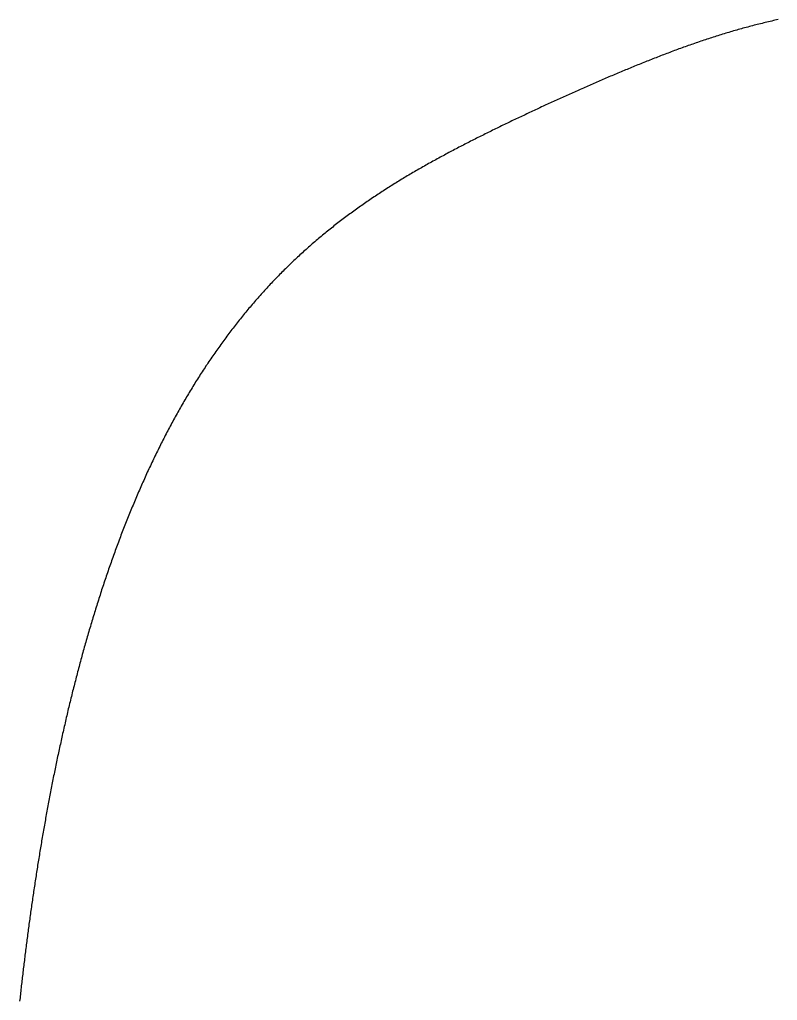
# Model space of a CAD drawing. Header units: metres. Extents: x -19.4 to 17.8, y -17.8 to 29.1.
# Drawn here: x -19.1 to -10.16, y 17.4 to 28.98 of the extents above; entities that cross this region are included whole.
import ezdxf

# ---------------------------------------------------------------- set-up
doc = ezdxf.new("R2010")
doc.units = ezdxf.units.M

msp = doc.modelspace()

# ---------------------------------------------------------------- linework, layer by layer
for p, q in [((-10.323, 28.942), (-10.342, 28.937)), ((-10.305, 28.947), (-10.323, 28.942)), ((-10.286, 28.951), (-10.305, 28.947)), ((-10.267, 28.956), (-10.286, 28.951)), ((-10.248, 28.96), (-10.267, 28.956)), ((-10.229, 28.964), (-10.248, 28.96)), ((-10.21, 28.969), (-10.229, 28.964)), ((-10.191, 28.973), (-10.21, 28.969)), ((-10.172, 28.977), (-10.191, 28.973)), ((-10.153, 28.981), (-10.172, 28.977)), ((-10.735, 28.831), (-10.754, 28.825)), ((-10.717, 28.836), (-10.735, 28.831)), ((-10.698, 28.842), (-10.717, 28.836)), ((-10.679, 28.847), (-10.698, 28.842)), ((-10.661, 28.853), (-10.679, 28.847)), ((-10.642, 28.858), (-10.661, 28.853)), ((-10.624, 28.863), (-10.642, 28.858)), ((-10.605, 28.868), (-10.624, 28.863)), ((-10.586, 28.874), (-10.605, 28.868)), ((-10.568, 28.879), (-10.586, 28.874)), ((-10.549, 28.884), (-10.568, 28.879)), ((-10.53, 28.889), (-10.549, 28.884)), ((-10.511, 28.894), (-10.53, 28.889)), ((-10.493, 28.899), (-10.511, 28.894)), ((-10.474, 28.904), (-10.493, 28.899)), ((-10.455, 28.909), (-10.474, 28.904)), ((-10.436, 28.914), (-10.455, 28.909)), ((-10.418, 28.919), (-10.436, 28.914)), ((-10.399, 28.923), (-10.418, 28.919)), ((-10.38, 28.928), (-10.399, 28.923)), ((-10.361, 28.933), (-10.38, 28.928)), ((-10.342, 28.937), (-10.361, 28.933)), ((-11.104, 28.712), (-11.122, 28.706)), ((-11.086, 28.719), (-11.104, 28.712)), ((-11.067, 28.725), (-11.086, 28.719)), ((-11.049, 28.731), (-11.067, 28.725)), ((-11.031, 28.737), (-11.049, 28.731)), ((-11.012, 28.743), (-11.031, 28.737)), ((-10.994, 28.749), (-11.012, 28.743)), ((-10.976, 28.755), (-10.994, 28.749)), ((-10.957, 28.761), (-10.976, 28.755)), ((-10.939, 28.767), (-10.957, 28.761)), ((-10.92, 28.773), (-10.939, 28.767)), ((-10.902, 28.779), (-10.92, 28.773)), ((-10.883, 28.785), (-10.902, 28.779)), ((-10.865, 28.791), (-10.883, 28.785)), ((-10.846, 28.797), (-10.865, 28.791)), ((-10.828, 28.803), (-10.846, 28.797)), ((-10.809, 28.808), (-10.828, 28.803)), ((-10.791, 28.814), (-10.809, 28.808)), ((-10.772, 28.82), (-10.791, 28.814)), ((-10.754, 28.825), (-10.772, 28.82)), ((-11.432, 28.594), (-11.45, 28.587)), ((-11.414, 28.601), (-11.432, 28.594)), ((-11.396, 28.608), (-11.414, 28.601)), ((-11.377, 28.615), (-11.396, 28.608)), ((-11.359, 28.621), (-11.377, 28.615)), ((-11.341, 28.628), (-11.359, 28.621)), ((-11.323, 28.635), (-11.341, 28.628)), ((-11.305, 28.641), (-11.323, 28.635)), ((-11.287, 28.648), (-11.305, 28.641)), ((-11.268, 28.655), (-11.287, 28.648)), ((-11.25, 28.661), (-11.268, 28.655)), ((-11.232, 28.668), (-11.25, 28.661)), ((-11.214, 28.674), (-11.232, 28.668)), ((-11.195, 28.681), (-11.214, 28.674)), ((-11.177, 28.687), (-11.195, 28.681)), ((-11.159, 28.693), (-11.177, 28.687)), ((-11.141, 28.7), (-11.159, 28.693)), ((-11.122, 28.706), (-11.141, 28.7)), ((-11.72, 28.482), (-11.738, 28.475)), ((-11.702, 28.489), (-11.72, 28.482)), ((-11.684, 28.496), (-11.702, 28.489)), ((-11.666, 28.504), (-11.684, 28.496)), ((-11.648, 28.511), (-11.666, 28.504)), ((-11.63, 28.518), (-11.648, 28.511)), ((-11.612, 28.525), (-11.63, 28.518)), ((-11.594, 28.532), (-11.612, 28.525)), ((-11.576, 28.539), (-11.594, 28.532)), ((-11.558, 28.546), (-11.576, 28.539)), ((-11.54, 28.553), (-11.558, 28.546)), ((-11.522, 28.56), (-11.54, 28.553)), ((-11.504, 28.567), (-11.522, 28.56)), ((-11.486, 28.574), (-11.504, 28.567)), ((-11.468, 28.581), (-11.486, 28.574)), ((-11.45, 28.587), (-11.468, 28.581)), ((-12.007, 28.365), (-12.025, 28.357)), ((-11.989, 28.372), (-12.007, 28.365)), ((-11.971, 28.38), (-11.989, 28.372)), ((-11.953, 28.387), (-11.971, 28.38)), ((-11.935, 28.394), (-11.953, 28.387)), ((-11.918, 28.402), (-11.935, 28.394)), ((-11.9, 28.409), (-11.918, 28.402)), ((-11.882, 28.417), (-11.9, 28.409)), ((-11.864, 28.424), (-11.882, 28.417)), ((-11.846, 28.431), (-11.864, 28.424)), ((-11.828, 28.439), (-11.846, 28.431)), ((-11.81, 28.446), (-11.828, 28.439)), ((-11.792, 28.453), (-11.81, 28.446)), ((-11.774, 28.46), (-11.792, 28.453)), ((-11.756, 28.468), (-11.774, 28.46)), ((-11.738, 28.475), (-11.756, 28.468)), ((-12.274, 28.251), (-12.292, 28.243)), ((-12.256, 28.258), (-12.274, 28.251)), ((-12.238, 28.266), (-12.256, 28.258)), ((-12.221, 28.274), (-12.238, 28.266)), ((-12.203, 28.281), (-12.221, 28.274)), ((-12.185, 28.289), (-12.203, 28.281)), ((-12.167, 28.297), (-12.185, 28.289)), ((-12.15, 28.304), (-12.167, 28.297)), ((-12.132, 28.312), (-12.15, 28.304)), ((-12.114, 28.319), (-12.132, 28.312)), ((-12.096, 28.327), (-12.114, 28.319)), ((-12.078, 28.335), (-12.096, 28.327)), ((-12.06, 28.342), (-12.078, 28.335)), ((-12.043, 28.35), (-12.06, 28.342)), ((-12.025, 28.357), (-12.043, 28.35)), ((-12.54, 28.134), (-12.557, 28.126)), ((-12.522, 28.142), (-12.54, 28.134)), ((-12.504, 28.15), (-12.522, 28.142)), ((-12.487, 28.157), (-12.504, 28.15)), ((-12.469, 28.165), (-12.487, 28.157)), ((-12.451, 28.173), (-12.469, 28.165)), ((-12.434, 28.181), (-12.451, 28.173)), ((-12.416, 28.189), (-12.434, 28.181)), ((-12.398, 28.196), (-12.416, 28.189)), ((-12.38, 28.204), (-12.398, 28.196)), ((-12.363, 28.212), (-12.38, 28.204)), ((-12.345, 28.22), (-12.363, 28.212)), ((-12.327, 28.228), (-12.345, 28.22)), ((-12.309, 28.235), (-12.327, 28.228)), ((-12.292, 28.243), (-12.309, 28.235)), ((-12.787, 28.022), (-12.804, 28.014)), ((-12.769, 28.03), (-12.787, 28.022)), ((-12.752, 28.038), (-12.769, 28.03)), ((-12.734, 28.046), (-12.752, 28.038)), ((-12.716, 28.054), (-12.734, 28.046)), ((-12.699, 28.062), (-12.716, 28.054)), ((-12.681, 28.07), (-12.699, 28.062)), ((-12.663, 28.078), (-12.681, 28.07)), ((-12.646, 28.086), (-12.663, 28.078)), ((-12.628, 28.094), (-12.646, 28.086)), ((-12.61, 28.102), (-12.628, 28.094)), ((-12.593, 28.11), (-12.61, 28.102)), ((-12.575, 28.118), (-12.593, 28.11)), ((-12.557, 28.126), (-12.575, 28.118)), ((-13.05, 27.901), (-13.068, 27.892)), ((-13.033, 27.909), (-13.05, 27.901)), ((-13.015, 27.917), (-13.033, 27.909)), ((-12.998, 27.925), (-13.015, 27.917)), ((-12.98, 27.933), (-12.998, 27.925)), ((-12.963, 27.941), (-12.98, 27.933)), ((-12.945, 27.95), (-12.963, 27.941)), ((-12.927, 27.958), (-12.945, 27.95)), ((-12.91, 27.966), (-12.927, 27.958)), ((-12.892, 27.974), (-12.91, 27.966)), ((-12.875, 27.982), (-12.892, 27.974)), ((-12.857, 27.99), (-12.875, 27.982)), ((-12.84, 27.998), (-12.857, 27.99)), ((-12.822, 28.006), (-12.84, 27.998)), ((-12.804, 28.014), (-12.822, 28.006)), ((-13.295, 27.785), (-13.313, 27.776)), ((-13.278, 27.793), (-13.295, 27.785)), ((-13.26, 27.801), (-13.278, 27.793)), ((-13.243, 27.81), (-13.26, 27.801)), ((-13.225, 27.818), (-13.243, 27.81)), ((-13.208, 27.826), (-13.225, 27.818)), ((-13.19, 27.835), (-13.208, 27.826)), ((-13.173, 27.843), (-13.19, 27.835)), ((-13.155, 27.851), (-13.173, 27.843)), ((-13.138, 27.859), (-13.155, 27.851)), ((-13.12, 27.868), (-13.138, 27.859)), ((-13.103, 27.876), (-13.12, 27.868)), ((-13.085, 27.884), (-13.103, 27.876)), ((-13.068, 27.892), (-13.085, 27.884)), ((-13.522, 27.675), (-13.539, 27.666)), ((-13.504, 27.683), (-13.522, 27.675)), ((-13.487, 27.692), (-13.504, 27.683)), ((-13.469, 27.7), (-13.487, 27.692)), ((-13.452, 27.709), (-13.469, 27.7)), ((-13.435, 27.717), (-13.452, 27.709)), ((-13.417, 27.726), (-13.435, 27.717)), ((-13.4, 27.734), (-13.417, 27.726)), ((-13.382, 27.743), (-13.4, 27.734)), ((-13.365, 27.751), (-13.382, 27.743)), ((-13.348, 27.76), (-13.365, 27.751)), ((-13.33, 27.768), (-13.348, 27.76)), ((-13.313, 27.776), (-13.33, 27.768)), ((-13.764, 27.554), (-13.781, 27.545)), ((-13.747, 27.562), (-13.764, 27.554)), ((-13.729, 27.571), (-13.747, 27.562)), ((-13.712, 27.58), (-13.729, 27.571)), ((-13.695, 27.589), (-13.712, 27.58)), ((-13.678, 27.597), (-13.695, 27.589)), ((-13.66, 27.606), (-13.678, 27.597)), ((-13.643, 27.615), (-13.66, 27.606)), ((-13.626, 27.623), (-13.643, 27.615)), ((-13.608, 27.632), (-13.626, 27.623)), ((-13.591, 27.641), (-13.608, 27.632)), ((-13.574, 27.649), (-13.591, 27.641)), ((-13.556, 27.658), (-13.574, 27.649)), ((-13.539, 27.666), (-13.556, 27.658)), ((-13.987, 27.438), (-14.005, 27.429)), ((-13.97, 27.447), (-13.987, 27.438)), ((-13.953, 27.456), (-13.97, 27.447)), ((-13.936, 27.465), (-13.953, 27.456)), ((-13.919, 27.474), (-13.936, 27.465)), ((-13.902, 27.483), (-13.919, 27.474)), ((-13.884, 27.492), (-13.902, 27.483)), ((-13.867, 27.501), (-13.884, 27.492)), ((-13.85, 27.51), (-13.867, 27.501)), ((-13.833, 27.518), (-13.85, 27.51)), ((-13.816, 27.527), (-13.833, 27.518)), ((-13.798, 27.536), (-13.816, 27.527)), ((-13.781, 27.545), (-13.798, 27.536)), ((-14.192, 27.328), (-14.209, 27.319)), ((-14.175, 27.337), (-14.192, 27.328)), ((-14.158, 27.346), (-14.175, 27.337)), ((-14.141, 27.356), (-14.158, 27.346)), ((-14.124, 27.365), (-14.141, 27.356)), ((-14.107, 27.374), (-14.124, 27.365)), ((-14.09, 27.383), (-14.107, 27.374)), ((-14.073, 27.393), (-14.09, 27.383)), ((-14.056, 27.402), (-14.073, 27.393)), ((-14.039, 27.411), (-14.056, 27.402)), ((-14.022, 27.42), (-14.039, 27.411)), ((-14.005, 27.429), (-14.022, 27.42)), ((-14.394, 27.214), (-14.411, 27.204)), ((-14.378, 27.224), (-14.394, 27.214)), ((-14.361, 27.233), (-14.378, 27.224)), ((-14.344, 27.243), (-14.361, 27.233)), ((-14.327, 27.252), (-14.344, 27.243)), ((-14.31, 27.262), (-14.327, 27.252)), ((-14.293, 27.271), (-14.31, 27.262)), ((-14.277, 27.281), (-14.293, 27.271)), ((-14.26, 27.29), (-14.277, 27.281)), ((-14.243, 27.3), (-14.26, 27.29)), ((-14.226, 27.309), (-14.243, 27.3)), ((-14.209, 27.319), (-14.226, 27.309)), ((-14.594, 27.096), (-14.611, 27.086)), ((-14.578, 27.106), (-14.594, 27.096)), ((-14.561, 27.116), (-14.578, 27.106)), ((-14.545, 27.126), (-14.561, 27.116)), ((-14.528, 27.136), (-14.545, 27.126)), ((-14.511, 27.146), (-14.528, 27.136)), ((-14.495, 27.155), (-14.511, 27.146)), ((-14.478, 27.165), (-14.495, 27.155)), ((-14.461, 27.175), (-14.478, 27.165)), ((-14.445, 27.185), (-14.461, 27.175)), ((-14.428, 27.195), (-14.445, 27.185)), ((-14.411, 27.204), (-14.428, 27.195)), ((-14.775, 26.983), (-14.792, 26.973)), ((-14.759, 26.994), (-14.775, 26.983)), ((-14.742, 27.004), (-14.759, 26.994)), ((-14.726, 27.014), (-14.742, 27.004)), ((-14.71, 27.025), (-14.726, 27.014)), ((-14.693, 27.035), (-14.71, 27.025)), ((-14.677, 27.045), (-14.693, 27.035)), ((-14.66, 27.055), (-14.677, 27.045)), ((-14.644, 27.065), (-14.66, 27.055)), ((-14.627, 27.076), (-14.644, 27.065)), ((-14.611, 27.086), (-14.627, 27.076)), ((-14.953, 26.866), (-14.969, 26.855)), ((-14.937, 26.877), (-14.953, 26.866)), ((-14.921, 26.888), (-14.937, 26.877)), ((-14.905, 26.898), (-14.921, 26.888)), ((-14.889, 26.909), (-14.905, 26.898)), ((-14.873, 26.92), (-14.889, 26.909)), ((-14.857, 26.93), (-14.873, 26.92)), ((-14.84, 26.941), (-14.857, 26.93)), ((-14.824, 26.952), (-14.84, 26.941)), ((-14.808, 26.962), (-14.824, 26.952)), ((-14.792, 26.973), (-14.808, 26.962)), ((-15.129, 26.744), (-15.144, 26.733)), ((-15.113, 26.755), (-15.129, 26.744)), ((-15.097, 26.767), (-15.113, 26.755)), ((-15.081, 26.778), (-15.097, 26.767)), ((-15.065, 26.789), (-15.081, 26.778)), ((-15.049, 26.8), (-15.065, 26.789)), ((-15.033, 26.811), (-15.049, 26.8)), ((-15.017, 26.822), (-15.033, 26.811)), ((-15.001, 26.833), (-15.017, 26.822)), ((-14.985, 26.844), (-15.001, 26.833)), ((-14.969, 26.855), (-14.985, 26.844)), ((-15.285, 26.629), (-15.301, 26.617)), ((-15.27, 26.641), (-15.285, 26.629)), ((-15.254, 26.652), (-15.27, 26.641)), ((-15.238, 26.664), (-15.254, 26.652)), ((-15.223, 26.675), (-15.238, 26.664)), ((-15.207, 26.687), (-15.223, 26.675)), ((-15.191, 26.698), (-15.207, 26.687)), ((-15.176, 26.71), (-15.191, 26.698)), ((-15.16, 26.721), (-15.176, 26.71)), ((-15.144, 26.733), (-15.16, 26.721)), ((-15.423, 26.521), (-15.439, 26.509)), ((-15.408, 26.533), (-15.423, 26.521)), ((-15.393, 26.546), (-15.408, 26.533)), ((-15.378, 26.558), (-15.393, 26.546)), ((-15.362, 26.57), (-15.378, 26.558)), ((-15.347, 26.581), (-15.362, 26.57)), ((-15.331, 26.593), (-15.347, 26.581)), ((-15.316, 26.605), (-15.331, 26.593)), ((-15.301, 26.617), (-15.316, 26.605)), ((-15.574, 26.398), (-15.589, 26.385)), ((-15.559, 26.41), (-15.574, 26.398)), ((-15.544, 26.423), (-15.559, 26.41)), ((-15.529, 26.435), (-15.544, 26.423)), ((-15.514, 26.448), (-15.529, 26.435)), ((-15.499, 26.46), (-15.514, 26.448)), ((-15.484, 26.472), (-15.499, 26.46)), ((-15.469, 26.485), (-15.484, 26.472)), ((-15.454, 26.497), (-15.469, 26.485)), ((-15.439, 26.509), (-15.454, 26.497)), ((-15.707, 26.282), (-15.722, 26.269)), ((-15.693, 26.295), (-15.707, 26.282)), ((-15.678, 26.308), (-15.693, 26.295)), ((-15.663, 26.321), (-15.678, 26.308)), ((-15.649, 26.334), (-15.663, 26.321)), ((-15.634, 26.347), (-15.649, 26.334)), ((-15.619, 26.36), (-15.634, 26.347)), ((-15.604, 26.372), (-15.619, 26.36)), ((-15.589, 26.385), (-15.604, 26.372)), ((-15.838, 26.163), (-15.852, 26.15)), ((-15.823, 26.177), (-15.838, 26.163)), ((-15.809, 26.19), (-15.823, 26.177)), ((-15.795, 26.204), (-15.809, 26.19)), ((-15.78, 26.217), (-15.795, 26.204)), ((-15.766, 26.23), (-15.78, 26.217)), ((-15.751, 26.243), (-15.766, 26.23)), ((-15.737, 26.256), (-15.751, 26.243)), ((-15.722, 26.269), (-15.737, 26.256)), ((-15.951, 26.054), (-15.965, 26.041)), ((-15.937, 26.068), (-15.951, 26.054)), ((-15.923, 26.082), (-15.937, 26.068)), ((-15.909, 26.096), (-15.923, 26.082)), ((-15.895, 26.109), (-15.909, 26.096)), ((-15.881, 26.123), (-15.895, 26.109)), ((-15.866, 26.136), (-15.881, 26.123)), ((-15.852, 26.15), (-15.866, 26.136)), ((-16.063, 25.943), (-16.076, 25.928)), ((-16.049, 25.957), (-16.063, 25.943)), ((-16.035, 25.971), (-16.049, 25.957)), ((-16.021, 25.985), (-16.035, 25.971)), ((-16.007, 25.999), (-16.021, 25.985)), ((-15.993, 26.013), (-16.007, 25.999)), ((-15.979, 26.027), (-15.993, 26.013)), ((-15.965, 26.041), (-15.979, 26.027)), ((-16.172, 25.828), (-16.185, 25.813)), ((-16.158, 25.842), (-16.172, 25.828)), ((-16.145, 25.857), (-16.158, 25.842)), ((-16.131, 25.871), (-16.145, 25.857)), ((-16.117, 25.885), (-16.131, 25.871)), ((-16.104, 25.9), (-16.117, 25.885)), ((-16.09, 25.914), (-16.104, 25.9)), ((-16.076, 25.928), (-16.09, 25.914)), ((-16.278, 25.71), (-16.292, 25.695)), ((-16.265, 25.725), (-16.278, 25.71)), ((-16.252, 25.74), (-16.265, 25.725)), ((-16.239, 25.754), (-16.252, 25.74)), ((-16.225, 25.769), (-16.239, 25.754)), ((-16.212, 25.784), (-16.225, 25.769)), ((-16.199, 25.798), (-16.212, 25.784)), ((-16.185, 25.813), (-16.199, 25.798)), ((-16.383, 25.589), (-16.396, 25.574)), ((-16.37, 25.604), (-16.383, 25.589)), ((-16.357, 25.62), (-16.37, 25.604)), ((-16.344, 25.635), (-16.357, 25.62)), ((-16.331, 25.65), (-16.344, 25.635)), ((-16.318, 25.665), (-16.331, 25.65)), ((-16.305, 25.68), (-16.318, 25.665)), ((-16.292, 25.695), (-16.305, 25.68)), ((-16.472, 25.481), (-16.485, 25.466)), ((-16.459, 25.497), (-16.472, 25.481)), ((-16.447, 25.512), (-16.459, 25.497)), ((-16.434, 25.528), (-16.447, 25.512)), ((-16.421, 25.543), (-16.434, 25.528)), ((-16.408, 25.559), (-16.421, 25.543)), ((-16.396, 25.574), (-16.408, 25.559)), ((-16.572, 25.355), (-16.584, 25.339)), ((-16.56, 25.371), (-16.572, 25.355)), ((-16.547, 25.387), (-16.56, 25.371)), ((-16.535, 25.403), (-16.547, 25.387)), ((-16.522, 25.419), (-16.535, 25.403)), ((-16.51, 25.434), (-16.522, 25.419)), ((-16.497, 25.45), (-16.51, 25.434)), ((-16.485, 25.466), (-16.497, 25.45)), ((-16.657, 25.243), (-16.669, 25.227)), ((-16.645, 25.259), (-16.657, 25.243)), ((-16.633, 25.275), (-16.645, 25.259)), ((-16.621, 25.291), (-16.633, 25.275)), ((-16.609, 25.307), (-16.621, 25.291)), ((-16.597, 25.323), (-16.609, 25.307)), ((-16.584, 25.339), (-16.597, 25.323)), ((-16.741, 25.128), (-16.753, 25.112)), ((-16.729, 25.145), (-16.741, 25.128)), ((-16.717, 25.161), (-16.729, 25.145)), ((-16.705, 25.178), (-16.717, 25.161)), ((-16.693, 25.194), (-16.705, 25.178)), ((-16.681, 25.21), (-16.693, 25.194)), ((-16.669, 25.227), (-16.681, 25.21)), ((-16.823, 25.012), (-16.834, 24.995)), ((-16.811, 25.029), (-16.823, 25.012)), ((-16.8, 25.045), (-16.811, 25.029)), ((-16.788, 25.062), (-16.8, 25.045)), ((-16.776, 25.079), (-16.788, 25.062)), ((-16.765, 25.095), (-16.776, 25.079)), ((-16.753, 25.112), (-16.765, 25.095)), ((-16.903, 24.894), (-16.914, 24.876)), ((-16.891, 24.911), (-16.903, 24.894)), ((-16.88, 24.928), (-16.891, 24.911)), ((-16.869, 24.944), (-16.88, 24.928)), ((-16.857, 24.961), (-16.869, 24.944)), ((-16.846, 24.978), (-16.857, 24.961)), ((-16.834, 24.995), (-16.846, 24.978)), ((-16.97, 24.791), (-16.981, 24.773)), ((-16.959, 24.808), (-16.97, 24.791)), ((-16.947, 24.825), (-16.959, 24.808)), ((-16.936, 24.842), (-16.947, 24.825)), ((-16.925, 24.859), (-16.936, 24.842)), ((-16.914, 24.876), (-16.925, 24.859)), ((-17.046, 24.669), (-17.057, 24.651)), ((-17.035, 24.686), (-17.046, 24.669)), ((-17.025, 24.704), (-17.035, 24.686)), ((-17.014, 24.721), (-17.025, 24.704)), ((-17.003, 24.739), (-17.014, 24.721)), ((-16.992, 24.756), (-17.003, 24.739)), ((-16.981, 24.773), (-16.992, 24.756)), ((-17.121, 24.545), (-17.131, 24.528)), ((-17.11, 24.563), (-17.121, 24.545)), ((-17.1, 24.581), (-17.11, 24.563)), ((-17.089, 24.599), (-17.1, 24.581)), ((-17.078, 24.616), (-17.089, 24.599)), ((-17.068, 24.634), (-17.078, 24.616)), ((-17.057, 24.651), (-17.068, 24.634)), ((-17.183, 24.438), (-17.194, 24.42)), ((-17.173, 24.456), (-17.183, 24.438)), ((-17.163, 24.474), (-17.173, 24.456)), ((-17.152, 24.492), (-17.163, 24.474)), ((-17.142, 24.51), (-17.152, 24.492)), ((-17.131, 24.528), (-17.142, 24.51)), ((-17.255, 24.312), (-17.265, 24.294)), ((-17.245, 24.33), (-17.255, 24.312)), ((-17.235, 24.348), (-17.245, 24.33)), ((-17.225, 24.366), (-17.235, 24.348)), ((-17.214, 24.384), (-17.225, 24.366)), ((-17.204, 24.402), (-17.214, 24.384)), ((-17.194, 24.42), (-17.204, 24.402)), ((-17.315, 24.202), (-17.324, 24.184)), ((-17.305, 24.221), (-17.315, 24.202)), ((-17.295, 24.239), (-17.305, 24.221)), ((-17.285, 24.257), (-17.295, 24.239)), ((-17.275, 24.275), (-17.285, 24.257)), ((-17.265, 24.294), (-17.275, 24.275)), ((-17.373, 24.091), (-17.383, 24.073)), ((-17.363, 24.11), (-17.373, 24.091)), ((-17.354, 24.129), (-17.363, 24.11)), ((-17.344, 24.147), (-17.354, 24.129)), ((-17.334, 24.165), (-17.344, 24.147)), ((-17.324, 24.184), (-17.334, 24.165)), ((-17.43, 23.98), (-17.44, 23.961)), ((-17.421, 23.998), (-17.43, 23.98)), ((-17.411, 24.017), (-17.421, 23.998)), ((-17.402, 24.036), (-17.411, 24.017)), ((-17.392, 24.054), (-17.402, 24.036)), ((-17.383, 24.073), (-17.392, 24.054)), ((-17.496, 23.848), (-17.505, 23.829)), ((-17.486, 23.867), (-17.496, 23.848)), ((-17.477, 23.886), (-17.486, 23.867)), ((-17.468, 23.905), (-17.477, 23.886)), ((-17.458, 23.923), (-17.468, 23.905)), ((-17.449, 23.942), (-17.458, 23.923)), ((-17.44, 23.961), (-17.449, 23.942)), ((-17.55, 23.734), (-17.559, 23.715)), ((-17.541, 23.753), (-17.55, 23.734)), ((-17.532, 23.772), (-17.541, 23.753)), ((-17.523, 23.791), (-17.532, 23.772)), ((-17.514, 23.81), (-17.523, 23.791)), ((-17.505, 23.829), (-17.514, 23.81)), ((-17.603, 23.62), (-17.612, 23.6)), ((-17.595, 23.639), (-17.603, 23.62)), ((-17.586, 23.658), (-17.595, 23.639)), ((-17.577, 23.677), (-17.586, 23.658)), ((-17.568, 23.696), (-17.577, 23.677)), ((-17.559, 23.715), (-17.568, 23.696)), ((-17.655, 23.504), (-17.664, 23.485)), ((-17.647, 23.523), (-17.655, 23.504)), ((-17.638, 23.543), (-17.647, 23.523)), ((-17.63, 23.562), (-17.638, 23.543)), ((-17.621, 23.581), (-17.63, 23.562)), ((-17.612, 23.6), (-17.621, 23.581)), ((-17.706, 23.388), (-17.715, 23.368)), ((-17.698, 23.407), (-17.706, 23.388)), ((-17.689, 23.426), (-17.698, 23.407)), ((-17.681, 23.446), (-17.689, 23.426)), ((-17.672, 23.465), (-17.681, 23.446)), ((-17.664, 23.485), (-17.672, 23.465)), ((-17.756, 23.27), (-17.764, 23.251)), ((-17.748, 23.29), (-17.756, 23.27)), ((-17.74, 23.309), (-17.748, 23.29)), ((-17.731, 23.329), (-17.74, 23.309)), ((-17.723, 23.349), (-17.731, 23.329)), ((-17.715, 23.368), (-17.723, 23.349)), ((-17.797, 23.172), (-17.805, 23.152)), ((-17.788, 23.192), (-17.797, 23.172)), ((-17.78, 23.211), (-17.788, 23.192)), ((-17.772, 23.231), (-17.78, 23.211)), ((-17.764, 23.251), (-17.772, 23.231)), ((-17.844, 23.054), (-17.852, 23.034)), ((-17.836, 23.073), (-17.844, 23.054)), ((-17.828, 23.093), (-17.836, 23.073)), ((-17.82, 23.113), (-17.828, 23.093)), ((-17.813, 23.133), (-17.82, 23.113)), ((-17.805, 23.152), (-17.813, 23.133)), ((-17.891, 22.935), (-17.898, 22.915)), ((-17.883, 22.954), (-17.891, 22.935)), ((-17.875, 22.974), (-17.883, 22.954)), ((-17.868, 22.994), (-17.875, 22.974)), ((-17.86, 23.014), (-17.868, 22.994)), ((-17.852, 23.034), (-17.86, 23.014)), ((-17.936, 22.815), (-17.943, 22.795)), ((-17.928, 22.835), (-17.936, 22.815)), ((-17.921, 22.855), (-17.928, 22.835)), ((-17.913, 22.875), (-17.921, 22.855)), ((-17.906, 22.895), (-17.913, 22.875)), ((-17.898, 22.915), (-17.906, 22.895)), ((-17.98, 22.695), (-17.988, 22.674)), ((-17.973, 22.715), (-17.98, 22.695)), ((-17.966, 22.735), (-17.973, 22.715)), ((-17.958, 22.755), (-17.966, 22.735)), ((-17.951, 22.775), (-17.958, 22.755)), ((-17.943, 22.795), (-17.951, 22.775)), ((-18.016, 22.594), (-18.023, 22.574)), ((-18.009, 22.614), (-18.016, 22.594)), ((-18.002, 22.634), (-18.009, 22.614)), ((-17.995, 22.654), (-18.002, 22.634)), ((-17.988, 22.674), (-17.995, 22.654)), ((-18.059, 22.473), (-18.066, 22.452)), ((-18.052, 22.493), (-18.059, 22.473)), ((-18.045, 22.513), (-18.052, 22.493)), ((-18.038, 22.533), (-18.045, 22.513)), ((-18.031, 22.553), (-18.038, 22.533)), ((-18.023, 22.574), (-18.031, 22.553)), ((-18.1, 22.351), (-18.107, 22.331)), ((-18.093, 22.371), (-18.1, 22.351)), ((-18.086, 22.392), (-18.093, 22.371)), ((-18.079, 22.412), (-18.086, 22.392)), ((-18.073, 22.432), (-18.079, 22.412)), ((-18.066, 22.452), (-18.073, 22.432)), ((-18.14, 22.229), (-18.147, 22.208)), ((-18.134, 22.249), (-18.14, 22.229)), ((-18.127, 22.27), (-18.134, 22.249)), ((-18.12, 22.29), (-18.127, 22.27)), ((-18.114, 22.31), (-18.12, 22.29)), ((-18.107, 22.331), (-18.114, 22.31)), ((-18.173, 22.127), (-18.18, 22.106)), ((-18.167, 22.147), (-18.173, 22.127)), ((-18.16, 22.168), (-18.167, 22.147)), ((-18.153, 22.188), (-18.16, 22.168)), ((-18.147, 22.208), (-18.153, 22.188)), ((-18.212, 22.004), (-18.218, 21.983)), ((-18.205, 22.024), (-18.212, 22.004)), ((-18.199, 22.045), (-18.205, 22.024)), ((-18.192, 22.065), (-18.199, 22.045)), ((-18.186, 22.086), (-18.192, 22.065)), ((-18.18, 22.106), (-18.186, 22.086)), ((-18.249, 21.881), (-18.255, 21.86)), ((-18.243, 21.901), (-18.249, 21.881)), ((-18.237, 21.922), (-18.243, 21.901)), ((-18.23, 21.942), (-18.237, 21.922)), ((-18.224, 21.963), (-18.23, 21.942)), ((-18.218, 21.983), (-18.224, 21.963)), ((-18.28, 21.778), (-18.286, 21.757)), ((-18.274, 21.798), (-18.28, 21.778)), ((-18.267, 21.819), (-18.274, 21.798)), ((-18.261, 21.84), (-18.267, 21.819)), ((-18.255, 21.86), (-18.261, 21.84)), ((-18.315, 21.654), (-18.321, 21.633)), ((-18.309, 21.675), (-18.315, 21.654)), ((-18.304, 21.695), (-18.309, 21.675)), ((-18.298, 21.716), (-18.304, 21.695)), ((-18.292, 21.737), (-18.298, 21.716)), ((-18.286, 21.757), (-18.292, 21.737)), ((-18.344, 21.551), (-18.35, 21.53)), ((-18.339, 21.572), (-18.344, 21.551)), ((-18.333, 21.592), (-18.339, 21.572)), ((-18.327, 21.613), (-18.333, 21.592)), ((-18.321, 21.633), (-18.327, 21.613)), ((-18.379, 21.427), (-18.384, 21.406)), ((-18.373, 21.447), (-18.379, 21.427)), ((-18.367, 21.468), (-18.373, 21.447)), ((-18.362, 21.489), (-18.367, 21.468)), ((-18.356, 21.509), (-18.362, 21.489)), ((-18.35, 21.53), (-18.356, 21.509)), ((-18.412, 21.302), (-18.417, 21.282)), ((-18.406, 21.323), (-18.412, 21.302)), ((-18.401, 21.344), (-18.406, 21.323)), ((-18.395, 21.365), (-18.401, 21.344)), ((-18.39, 21.385), (-18.395, 21.365)), ((-18.384, 21.406), (-18.39, 21.385)), ((-18.439, 21.199), (-18.444, 21.178)), ((-18.434, 21.219), (-18.439, 21.199)), ((-18.428, 21.24), (-18.434, 21.219)), ((-18.423, 21.261), (-18.428, 21.24)), ((-18.417, 21.282), (-18.423, 21.261)), ((-18.471, 21.074), (-18.476, 21.053)), ((-18.465, 21.095), (-18.471, 21.074)), ((-18.46, 21.116), (-18.465, 21.095)), ((-18.455, 21.136), (-18.46, 21.116)), ((-18.45, 21.157), (-18.455, 21.136)), ((-18.444, 21.178), (-18.45, 21.157)), ((-18.496, 20.97), (-18.501, 20.949)), ((-18.491, 20.991), (-18.496, 20.97)), ((-18.486, 21.012), (-18.491, 20.991)), ((-18.481, 21.033), (-18.486, 21.012)), ((-18.476, 21.053), (-18.481, 21.033)), ((-18.527, 20.846), (-18.531, 20.825)), ((-18.522, 20.866), (-18.527, 20.846)), ((-18.517, 20.887), (-18.522, 20.866)), ((-18.512, 20.908), (-18.517, 20.887)), ((-18.506, 20.929), (-18.512, 20.908)), ((-18.501, 20.949), (-18.506, 20.929)), ((-18.551, 20.742), (-18.556, 20.721)), ((-18.546, 20.762), (-18.551, 20.742)), ((-18.541, 20.783), (-18.546, 20.762)), ((-18.536, 20.804), (-18.541, 20.783)), ((-18.531, 20.825), (-18.536, 20.804)), ((-18.58, 20.617), (-18.584, 20.596)), ((-18.575, 20.637), (-18.58, 20.617)), ((-18.57, 20.658), (-18.575, 20.637)), ((-18.566, 20.679), (-18.57, 20.658)), ((-18.561, 20.7), (-18.566, 20.679)), ((-18.556, 20.721), (-18.561, 20.7)), ((-18.608, 20.492), (-18.612, 20.471)), ((-18.603, 20.513), (-18.608, 20.492)), ((-18.598, 20.533), (-18.603, 20.513)), ((-18.594, 20.554), (-18.598, 20.533)), ((-18.589, 20.575), (-18.594, 20.554)), ((-18.584, 20.596), (-18.589, 20.575)), ((-18.63, 20.388), (-18.635, 20.367)), ((-18.626, 20.409), (-18.63, 20.388)), ((-18.621, 20.429), (-18.626, 20.409)), ((-18.617, 20.45), (-18.621, 20.429)), ((-18.612, 20.471), (-18.617, 20.45)), ((-18.657, 20.263), (-18.661, 20.242)), ((-18.653, 20.284), (-18.657, 20.263)), ((-18.648, 20.305), (-18.653, 20.284)), ((-18.644, 20.325), (-18.648, 20.305)), ((-18.639, 20.346), (-18.644, 20.325)), ((-18.635, 20.367), (-18.639, 20.346)), ((-18.679, 20.159), (-18.683, 20.138)), ((-18.674, 20.18), (-18.679, 20.159)), ((-18.67, 20.201), (-18.674, 20.18)), ((-18.666, 20.221), (-18.67, 20.201)), ((-18.661, 20.242), (-18.666, 20.221)), ((-18.704, 20.034), (-18.708, 20.013)), ((-18.7, 20.055), (-18.704, 20.034)), ((-18.696, 20.076), (-18.7, 20.055)), ((-18.691, 20.097), (-18.696, 20.076)), ((-18.687, 20.117), (-18.691, 20.097)), ((-18.683, 20.138), (-18.687, 20.117)), ((-18.724, 19.93), (-18.729, 19.909)), ((-18.72, 19.951), (-18.724, 19.93)), ((-18.716, 19.972), (-18.72, 19.951)), ((-18.712, 19.993), (-18.716, 19.972)), ((-18.708, 20.013), (-18.712, 19.993)), ((-18.748, 19.806), (-18.752, 19.785)), ((-18.745, 19.826), (-18.748, 19.806)), ((-18.741, 19.847), (-18.745, 19.826)), ((-18.737, 19.868), (-18.741, 19.847)), ((-18.733, 19.889), (-18.737, 19.868)), ((-18.729, 19.909), (-18.733, 19.889)), ((-18.772, 19.681), (-18.776, 19.66)), ((-18.768, 19.702), (-18.772, 19.681)), ((-18.764, 19.723), (-18.768, 19.702)), ((-18.76, 19.743), (-18.764, 19.723)), ((-18.756, 19.764), (-18.76, 19.743)), ((-18.752, 19.785), (-18.756, 19.764)), ((-18.791, 19.577), (-18.795, 19.557)), ((-18.787, 19.598), (-18.791, 19.577)), ((-18.783, 19.619), (-18.787, 19.598)), ((-18.779, 19.64), (-18.783, 19.619)), ((-18.776, 19.66), (-18.779, 19.64)), ((-18.813, 19.453), (-18.817, 19.433)), ((-18.809, 19.474), (-18.813, 19.453)), ((-18.806, 19.495), (-18.809, 19.474)), ((-18.802, 19.515), (-18.806, 19.495)), ((-18.798, 19.536), (-18.802, 19.515)), ((-18.795, 19.557), (-18.798, 19.536)), ((-18.831, 19.35), (-18.834, 19.329)), ((-18.827, 19.37), (-18.831, 19.35)), ((-18.824, 19.391), (-18.827, 19.37)), ((-18.82, 19.412), (-18.824, 19.391)), ((-18.817, 19.433), (-18.82, 19.412)), ((-18.852, 19.226), (-18.855, 19.205)), ((-18.848, 19.246), (-18.852, 19.226)), ((-18.845, 19.267), (-18.848, 19.246)), ((-18.842, 19.288), (-18.845, 19.267)), ((-18.838, 19.308), (-18.842, 19.288)), ((-18.834, 19.329), (-18.838, 19.308)), ((-18.872, 19.102), (-18.876, 19.081)), ((-18.869, 19.123), (-18.872, 19.102)), ((-18.866, 19.143), (-18.869, 19.123)), ((-18.862, 19.164), (-18.866, 19.143)), ((-18.859, 19.185), (-18.862, 19.164)), ((-18.855, 19.205), (-18.859, 19.185)), ((-18.889, 18.999), (-18.892, 18.978)), ((-18.886, 19.02), (-18.889, 18.999)), ((-18.882, 19.04), (-18.886, 19.02)), ((-18.879, 19.061), (-18.882, 19.04)), ((-18.876, 19.081), (-18.879, 19.061)), ((-18.908, 18.876), (-18.911, 18.855)), ((-18.905, 18.896), (-18.908, 18.876)), ((-18.902, 18.917), (-18.905, 18.896)), ((-18.899, 18.937), (-18.902, 18.917)), ((-18.895, 18.958), (-18.899, 18.937)), ((-18.892, 18.978), (-18.895, 18.958)), ((-18.924, 18.773), (-18.927, 18.752)), ((-18.921, 18.793), (-18.924, 18.773)), ((-18.918, 18.814), (-18.921, 18.793)), ((-18.915, 18.835), (-18.918, 18.814)), ((-18.911, 18.855), (-18.915, 18.835)), ((-18.942, 18.65), (-18.945, 18.629)), ((-18.939, 18.67), (-18.942, 18.65)), ((-18.936, 18.691), (-18.939, 18.67)), ((-18.933, 18.711), (-18.936, 18.691)), ((-18.93, 18.732), (-18.933, 18.711)), ((-18.927, 18.752), (-18.93, 18.732)), ((-18.96, 18.527), (-18.963, 18.507)), ((-18.957, 18.548), (-18.96, 18.527)), ((-18.954, 18.568), (-18.957, 18.548)), ((-18.951, 18.588), (-18.954, 18.568)), ((-18.948, 18.609), (-18.951, 18.588)), ((-18.945, 18.629), (-18.948, 18.609)), ((-18.974, 18.425), (-18.977, 18.405)), ((-18.972, 18.445), (-18.974, 18.425)), ((-18.969, 18.466), (-18.972, 18.445)), ((-18.966, 18.486), (-18.969, 18.466)), ((-18.963, 18.507), (-18.966, 18.486)), ((-18.991, 18.303), (-18.994, 18.282)), ((-18.988, 18.323), (-18.991, 18.303)), ((-18.986, 18.343), (-18.988, 18.323)), ((-18.983, 18.364), (-18.986, 18.343)), ((-18.98, 18.384), (-18.983, 18.364)), ((-18.977, 18.405), (-18.98, 18.384)), ((-19.007, 18.181), (-19.01, 18.16)), ((-19.005, 18.201), (-19.007, 18.181)), ((-19.002, 18.221), (-19.005, 18.201)), ((-18.999, 18.242), (-19.002, 18.221)), ((-18.997, 18.262), (-18.999, 18.242)), ((-18.994, 18.282), (-18.997, 18.262)), ((-19.021, 18.079), (-19.023, 18.059)), ((-19.018, 18.099), (-19.021, 18.079)), ((-19.015, 18.12), (-19.018, 18.099)), ((-19.013, 18.14), (-19.015, 18.12)), ((-19.01, 18.16), (-19.013, 18.14)), ((-19.036, 17.958), (-19.039, 17.937)), ((-19.034, 17.978), (-19.036, 17.958)), ((-19.031, 17.998), (-19.034, 17.978)), ((-19.028, 18.018), (-19.031, 17.998)), ((-19.026, 18.039), (-19.028, 18.018)), ((-19.023, 18.059), (-19.026, 18.039)), ((-19.051, 17.836), (-19.053, 17.816)), ((-19.048, 17.857), (-19.051, 17.836)), ((-19.046, 17.877), (-19.048, 17.857)), ((-19.044, 17.897), (-19.046, 17.877)), ((-19.041, 17.917), (-19.044, 17.897)), ((-19.039, 17.937), (-19.041, 17.917)), ((-19.065, 17.716), (-19.068, 17.695)), ((-19.063, 17.736), (-19.065, 17.716)), ((-19.061, 17.756), (-19.063, 17.736)), ((-19.058, 17.776), (-19.061, 17.756)), ((-19.056, 17.796), (-19.058, 17.776)), ((-19.053, 17.816), (-19.056, 17.796)), ((-19.077, 17.615), (-19.079, 17.595)), ((-19.075, 17.635), (-19.077, 17.615)), ((-19.072, 17.655), (-19.075, 17.635)), ((-19.07, 17.675), (-19.072, 17.655)), ((-19.068, 17.695), (-19.07, 17.675)), ((-19.091, 17.495), (-19.093, 17.475)), ((-19.088, 17.515), (-19.091, 17.495)), ((-19.086, 17.535), (-19.088, 17.515)), ((-19.084, 17.555), (-19.086, 17.535)), ((-19.082, 17.575), (-19.084, 17.555)), ((-19.079, 17.595), (-19.082, 17.575)), ((-19.099, 17.415), (-19.102, 17.395)), ((-19.097, 17.435), (-19.099, 17.415)), ((-19.095, 17.455), (-19.097, 17.435)), ((-19.093, 17.475), (-19.095, 17.455))]:
    msp.add_line(p, q)

doc.saveas('drawing.dxf')
